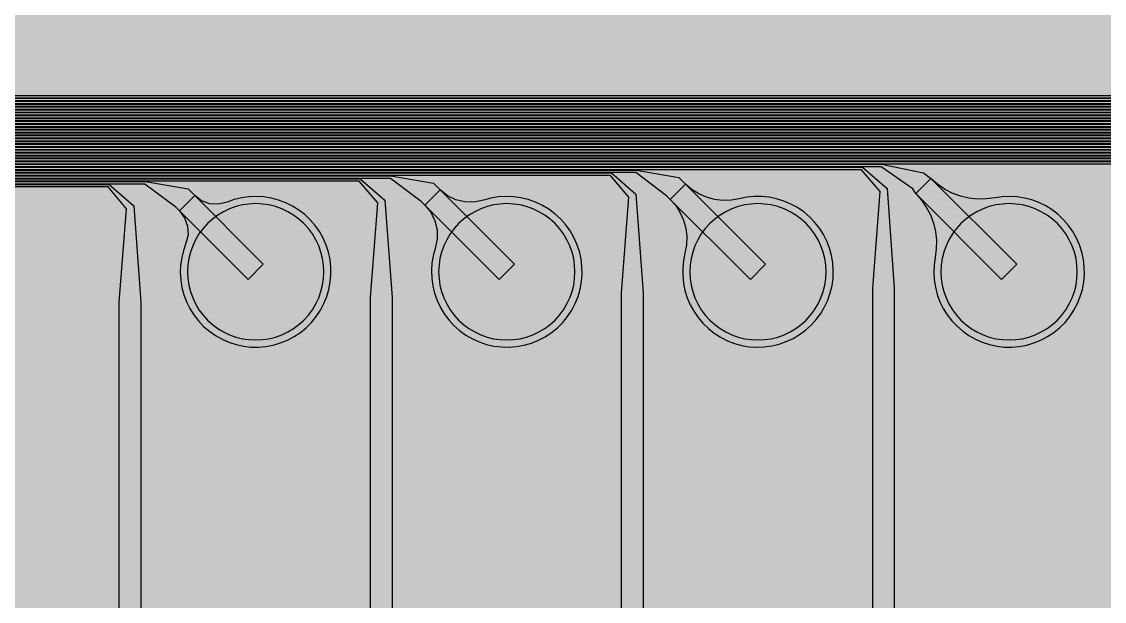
# Model space of a CAD drawing. Header units: metres. Extents: x -7231 to 10969, y -37556 to 1873.
# Drawn here: x -5395 to -3886, y -19390 to -18582 of the extents above; entities that cross this region are included whole.
import ezdxf

# ---------------------------------------------------------------- set-up
doc = ezdxf.new("R2010")
doc.units = ezdxf.units.M
for name, color, linetype in [('Metal1', 4, 'CONTINUOUS'), ('Metal2', 3, 'CONTINUOUS'), ('Polyimide', 7, 'CONTINUOUS'), ('Polyimide_Negative', 5, 'CONTINUOUS')]:
    doc.layers.add(name, color=color, linetype=linetype)

msp = doc.modelspace()

# ---------------------------------------------------------------- hatches: boundary and pattern name
at = {"layer": 'Polyimide'}
msp.add_hatch(color=7, dxfattribs=at).paths.add_polyline_path([(4065.7, -468), (4066.7, -502), (4068.5, -536), (4071.4, -570), (4075.5, -604), (4081, -638), (4088, -672), (4096.5, -706), (4106.6, -740), (4118.3, -774), (4131.6, -808), (4146.5, -842), (4162.9, -876), (4180.7, -910), (4199.8, -944), (4220.2, -978), (4241.7, -1012), (4264.2, -1046), (4287.5, -1080), (4311.5, -1114), (4336, -1148), (4360.9, -1182), (4385.9, -1216), (4410.9, -1250), (4435.7, -1284), (4460.2, -1318), (4484.2, -1352), (4507.5, -1385.9), (4530, -1419.9), (4551.5, -1453.9), (4571.9, -1487.9), (4591.1, -1521.9), (4608.9, -1555.9), (4625.3, -1589.9), (4640.1, -1623.9), (4653.4, -1657.9), (4665.1, -1691.9), (4675.2, -1725.9), (4683.7, -1759.9), (4690.7, -1793.9), (4696.2, -1827.9), (4700.3, -1861.9), (4703.2, -1895.9), (4705.1, -1929.9), (4706.1, -1963.9), (4706.4, -1997.9), (4706.5, -2031.9), (4706.5, -4793), (4710, -4838.4), (4720.2, -4882.7), (4737.1, -4925), (4760.1, -4964.2), (4788.9, -4999.5), (4822.6, -5030), (4860.5, -5055.1), (4901.8, -5074.2), (4901.8, -5074.2), (4970.7, -5105.2), (5034.7, -5145.3), (5092.8, -5193.5), (5143.8, -5249.2), (5186.9, -5311.2), (5221.2, -5378.4), (5246.2, -5449.7), (5261.4, -5523.7), (5266.5, -5599), (5261.4, -5674.3), (5246.2, -5748.3), (5221.2, -5819.6), (5186.9, -5886.8), (5143.8, -5948.8), (5092.8, -6004.5), (5034.7, -6052.7), (4970.7, -6092.8), (4901.8, -6123.8), (4860.5, -6142.9), (4822.6, -6168), (4788.9, -6198.5), (4760.1, -6233.8), (4737.1, -6273), (4720.2, -6315.3), (4710, -6359.6), (4706.5, -6405), (4706.5, -9221.5), (4710, -9266.9), (4720.2, -9311.2), (4737.1, -9353.5), (4760.1, -9392.7), (4788.9, -9428), (4822.6, -9458.5), (4860.5, -9483.6), (4901.8, -9502.7), (4970.7, -9533.7), (5034.7, -9573.8), (5092.8, -9622), (5143.8, -9677.7), (5186.9, -9739.7), (5221.2, -9806.9), (5246.2, -9878.2), (5261.4, -9952.2), (5266.5, -10027.5), (5261.4, -10102.8), (5246.2, -10176.8), (5221.2, -10248.1), (5186.9, -10315.3), (5143.8, -10377.3), (5092.8, -10433), (5034.7, -10481.2), (4970.7, -10521.3), (4901.8, -10552.3), (4860.5, -10571.4), (4822.6, -10596.5), (4788.9, -10627), (4760.1, -10662.3), (4737.1, -10701.5), (4720.2, -10743.8), (4710, -10788.1), (4706.5, -10833.5), (4706.5, -13650), (4710, -13695.4), (4720.2, -13739.7), (4737.1, -13782), (4760.1, -13821.2), (4788.9, -13856.5), (4822.6, -13887), (4860.5, -13912.1), (4901.8, -13931.2), (4970.7, -13962.2), (5034.7, -14002.2), (5092.8, -14050.5), (5143.8, -14106.2), (5186.9, -14168.2), (5221.2, -14235.4), (5246.2, -14306.7), (5261.4, -14380.7), (5266.5, -14456), (5261.4, -14531.3), (5246.2, -14605.3), (5221.2, -14676.5), (5186.9, -14743.8), (5143.8, -14805.8), (5092.8, -14861.5), (5034.7, -14909.7), (4970.7, -14949.8), (4901.8, -14980.8), (4860.5, -14999.9), (4822.6, -15025), (4788.9, -15055.5), (4760.1, -15090.8), (4737.1, -15130), (4720.2, -15172.3), (4710, -15216.6), (4706.5, -15262), (4706.5, -15456), (4720.9, -15750), (4764.1, -16041.3), (4835.7, -16326.8), (4934.9, -16604), (5060.7, -16870.2), (5212.1, -17122.7), (5387.5, -17359.2), (5585.2, -17577.3), (5803.3, -17775), (6039.8, -17950.4), (6292.3, -18101.8), (6558.4, -18227.6), (6835.6, -18326.8), (7121.2, -18398.3), (7412.4, -18441.5), (7706.5, -18456), (9969, -18456), (10047.4, -18459.8), (10125.1, -18471.4), (10201.2, -18490.4), (10275.2, -18516.9), (10346.1, -18550.5), (10413.5, -18590.8), (10476.5, -18637.6), (10534.7, -18690.3), (10587.4, -18748.5), (10634.2, -18811.5), (10674.5, -18878.9), (10708.1, -18949.8), (10734.6, -19023.8), (10753.6, -19099.9), (10765.2, -19177.6), (10769, -19256), (10769, -20895.8), (10730.2, -20951.4), (10694.6, -21009.1), (10662.2, -21068.6), (10633.2, -21129.9), (10607.6, -21192.7), (10585.5, -21256.7), (10566.9, -21322), (10552, -21388.1), (10540.8, -21455), (10533.4, -21522.3), (10529.6, -21590), (10529.6, -21657.8), (10533.4, -21725.5), (10540.8, -21792.9), (10552, -21859.7), (10566.9, -21925.9), (10585.5, -21991.1), (10607.6, -22055.2), (10633.2, -22117.9), (10662.2, -22179.2), (10694.6, -22238.7), (10730.2, -22296.4), (10769, -22352), (10769, -32454.2), (10728.7, -32510.5), (10691.7, -32568.9), (10658, -32629.3), (10627.8, -32691.6), (10601.2, -32755.4), (10578.2, -32820.7), (10558.9, -32887.1), (10543.4, -32954.5), (10531.8, -33022.7), (10524, -33091.4), (10520.1, -33160.5), (10520.1, -33229.7), (10524, -33298.8), (10531.8, -33367.5), (10543.4, -33435.7), (10558.9, -33503.1), (10578.2, -33569.5), (10601.2, -33634.8), (10627.8, -33698.6), (10658, -33760.8), (10691.7, -33821.3), (10728.7, -33879.7), (10769, -33936), (10769, -36556), (10765.2, -36634.4), (10753.6, -36712.1), (10734.6, -36788.2), (10708.1, -36862.1), (10674.5, -36933.1), (10634.2, -37000.5), (10587.4, -37063.5), (10534.7, -37121.7), (10476.5, -37174.4), (10413.5, -37221.2), (10346.1, -37261.5), (10275.2, -37295.1), (10201.2, -37321.6), (10125.1, -37340.6), (10047.4, -37352.1), (9969, -37356), (-6231, -37356), (-6309.4, -37352.1), (-6387.1, -37340.6), (-6463.2, -37321.6), (-6537.2, -37295.1), (-6608.1, -37261.5), (-6675.5, -37221.2), (-6738.5, -37174.4), (-6796.7, -37121.7), (-6849.4, -37063.5), (-6896.2, -37000.5), (-6936.5, -36933.1), (-6970.1, -36862.1), (-6996.6, -36788.2), (-7015.6, -36712.1), (-7027.2, -36634.4), (-7031, -36556), (-7031, -33936), (-6990.7, -33879.8), (-6953.7, -33821.3), (-6920, -33760.9), (-6889.8, -33698.6), (-6863.2, -33634.8), (-6840.2, -33569.5), (-6820.9, -33503.1), (-6805.4, -33435.7), (-6793.7, -33367.5), (-6785.9, -33298.8), (-6782, -33229.7), (-6782, -33160.5), (-6785.9, -33091.4), (-6793.7, -33022.7), (-6805.4, -32954.5), (-6820.9, -32887.1), (-6840.2, -32820.6), (-6863.2, -32755.4), (-6889.8, -32691.5), (-6920, -32629.3), (-6953.7, -32568.9), (-6990.7, -32510.4), (-7031, -32454.2), (-7031, -22364.8), (-6990.7, -22308.6), (-6953.7, -22250.1), (-6920, -22189.7), (-6889.8, -22127.5), (-6863.2, -22063.6), (-6840.2, -21998.4), (-6820.9, -21931.9), (-6805.4, -21864.5), (-6793.7, -21796.3), (-6785.9, -21727.6), (-6782, -21658.5), (-6782, -21589.3), (-6785.9, -21520.3), (-6793.7, -21451.5), (-6805.4, -21383.3), (-6820.9, -21315.9), (-6840.2, -21249.5), (-6863.2, -21184.2), (-6889.8, -21120.4), (-6920, -21058.1), (-6953.7, -20997.7), (-6990.7, -20939.3), (-7031, -20883), (-7031, -19256), (-7027.2, -19177.6), (-7015.6, -19099.9), (-6996.6, -19023.8), (-6970.1, -18949.8), (-6936.5, -18878.9), (-6896.2, -18811.5), (-6849.4, -18748.5), (-6796.7, -18690.3), (-6738.5, -18637.6), (-6675.5, -18590.8), (-6608.1, -18550.5), (-6537.2, -18516.9), (-6463.2, -18490.4), (-6387.1, -18471.4), (-6309.4, -18459.8), (-6231, -18456), (-3968.5, -18456), (-3674.4, -18441.5), (-3383.2, -18398.3), (-3097.6, -18326.8), (-2820.4, -18227.6), (-2554.3, -18101.8), (-2301.8, -17950.4), (-2065.3, -17775), (-1847.2, -17577.3), (-1649.5, -17359.2), (-1474.1, -17122.7), (-1322.7, -16870.2), (-1196.9, -16604), (-1097.7, -16326.8), (-1026.1, -16041.3), (-982.9, -15750), (-968.5, -15456), (-968.5, -15262), (-972, -15216.6), (-982.2, -15172.3), (-999.1, -15130), (-1022.1, -15090.8), (-1050.9, -15055.5), (-1084.6, -15025), (-1122.5, -14999.9), (-1163.8, -14980.8), (-1232.7, -14949.8), (-1296.7, -14909.7), (-1354.8, -14861.5), (-1405.8, -14805.8), (-1448.9, -14743.8), (-1483.2, -14676.5), (-1508.2, -14605.3), (-1523.4, -14531.3), (-1528.5, -14456), (-1523.4, -14380.7), (-1508.2, -14306.7), (-1483.2, -14235.4), (-1448.9, -14168.2), (-1405.8, -14106.2), (-1354.8, -14050.5), (-1296.7, -14002.2), (-1232.7, -13962.2), (-1163.8, -13931.2), (-1122.5, -13912.1), (-1084.6, -13887), (-1050.9, -13856.5), (-1022.1, -13821.2), (-999.1, -13782), (-982.2, -13739.7), (-972, -13695.4), (-968.5, -13650), (-968.5, -12309.6), (-972, -12264.3), (-982.2, -12219.9), (-999.1, -12177.7), (-1022.1, -12138.5), (-1050.9, -12103.2), (-1084.6, -12072.6), (-1122.5, -12047.5), (-1163.8, -12028.5), (-1232.7, -11997.4), (-1296.7, -11957.4), (-1354.8, -11909.1), (-1405.8, -11853.5), (-1448.9, -11791.5), (-1483.2, -11724.2), (-1508.2, -11653), (-1523.4, -11579), (-1528.5, -11503.7), (-1523.4, -11428.3), (-1508.2, -11354.4), (-1483.2, -11283.1), (-1448.9, -11215.9), (-1405.8, -11153.8), (-1354.8, -11098.2), (-1296.7, -11049.9), (-1232.7, -11009.9), (-1163.8, -10978.8), (-1122.5, -10959.8), (-1084.6, -10934.7), (-1050.9, -10904.1), (-1022.1, -10868.9), (-999.1, -10829.6), (-982.2, -10787.4), (-972, -10743), (-968.5, -10697.7), (-968.5, -9357.3), (-972, -9311.9), (-982.2, -9267.6), (-999.1, -9225.4), (-1022.1, -9186.1), (-1050.9, -9150.8), (-1084.6, -9120.3), (-1122.5, -9095.2), (-1163.8, -9076.2), (-1163.8, -9076.2), (-1232.7, -9045.1), (-1296.7, -9005.1), (-1354.8, -8956.8), (-1405.8, -8901.1), (-1448.9, -8839.1), (-1483.2, -8771.9), (-1508.2, -8700.6), (-1523.4, -8626.7), (-1528.5, -8551.3), (-1523.4, -8476), (-1508.2, -8402), (-1483.2, -8330.8), (-1448.9, -8263.5), (-1405.8, -8201.5), (-1354.8, -8145.9), (-1296.7, -8097.6), (-1232.7, -8057.6), (-1163.8, -8026.5), (-1163.8, -8026.5), (-1122.5, -8007.4), (-1084.6, -7982.4), (-1050.9, -7951.8), (-1022.1, -7916.5), (-999.1, -7877.3), (-982.2, -7835), (-972, -7790.7), (-968.5, -7745.4), (-968.5, -6405), (-972, -6359.6), (-982.2, -6315.3), (-999.1, -6273), (-1022.1, -6233.8), (-1050.9, -6198.5), (-1084.6, -6168), (-1122.5, -6142.9), (-1163.8, -6123.8), (-1163.8, -6123.8), (-1232.7, -6092.8), (-1296.7, -6052.7), (-1354.8, -6004.5), (-1405.8, -5948.8), (-1448.9, -5886.8), (-1483.2, -5819.6), (-1508.2, -5748.3), (-1523.4, -5674.3), (-1528.5, -5599), (-1523.4, -5523.7), (-1508.2, -5449.7), (-1483.2, -5378.4), (-1448.9, -5311.2), (-1405.8, -5249.2), (-1354.8, -5193.5), (-1296.7, -5145.3), (-1232.7, -5105.2), (-1163.8, -5074.2), (-1163.8, -5074.2), (-1122.5, -5055.1), (-1084.6, -5030), (-1050.9, -4999.5), (-1022.1, -4964.2), (-999.1, -4925), (-982.2, -4882.7), (-972, -4838.4), (-968.5, -4793), (-968.5, -2031.9), (-968.4, -1997.9), (-968.1, -1963.9), (-967.1, -1929.9), (-965.2, -1895.9), (-962.2, -1861.9), (-958, -1827.9), (-952.4, -1793.9), (-945.3, -1759.9), (-936.6, -1725.9), (-926.4, -1691.9), (-914.4, -1657.9), (-900.9, -1623.9), (-885.7, -1589.9), (-869.1, -1555.9), (-850.9, -1521.9), (-831.4, -1487.9), (-810.6, -1453.9), (-788.7, -1419.9), (-765.8, -1385.9), (-742.1, -1352), (-717.6, -1318), (-692.7, -1284), (-667.4, -1250), (-641.9, -1216), (-616.4, -1182), (-591.1, -1148), (-566.1, -1114), (-541.7, -1080), (-517.9, -1046), (-495, -1012), (-473.1, -978), (-452.4, -944), (-432.8, -910), (-414.7, -876), (-398, -842), (-382.9, -808), (-369.3, -774), (-357.4, -740), (-347.1, -706), (-338.4, -672), (-331.3, -638), (-325.7, -604), (-321.5, -570), (-318.6, -536), (-316.7, -502), (-315.7, -468), (-315.3, -434), (-315.2, -400), (-315.2, 401), (-315.2, 451), (-315.2, 1644), (-270.2, 1644), (-270, 1637.1), (-269.4, 1630.3), (-268.2, 1623.5), (-266.7, 1616.8), (-264.7, 1610.2), (-262.3, 1603.8), (-259.4, 1597.6), (-256.2, 1591.5), (-252.6, 1585.7), (-248.6, 1580.1), (-244.2, 1574.8), (-239.5, 1569.8), (-234.5, 1565.1), (-229.2, 1560.7), (-223.6, 1556.7), (-217.8, 1553.1), (-211.7, 1549.8), (-205.4, 1547), (-199, 1544.6), (-192.4, 1542.6), (-185.7, 1541), (-179, 1539.9), (-172.1, 1539.2), (-165.2, 1539), (-158.4, 1539.2), (-151.5, 1539.9), (-144.8, 1541), (-138.1, 1542.6), (-131.5, 1544.6), (-125.1, 1547), (-118.8, 1549.8), (-112.8, 1553.1), (-106.9, 1556.7), (-101.3, 1560.7), (-96, 1565.1), (-91, 1569.8), (-86.3, 1574.8), (-81.9, 1580.1), (-77.9, 1585.7), (-74.3, 1591.5), (-71.1, 1597.6), (-68.2, 1603.8), (-65.8, 1610.2), (-63.8, 1616.8), (-62.3, 1623.5), (-61.1, 1630.3), (-60.5, 1637.1), (-60.2, 1644), (1853, 1644), (1853, 1573), (3815.2, 1573), (3815.5, 1579.5), (3816.1, 1586.1), (3817.2, 1592.5), (3818.7, 1598.9), (3820.6, 1605.1), (3822.9, 1611.3), (3825.6, 1617.2), (3828.6, 1623), (3832.1, 1628.6), (3835.9, 1633.9), (3840.1, 1638.9), (3844.5, 1643.7), (3849.3, 1648.2), (3854.4, 1652.3), (3859.7, 1656.1), (3865.2, 1659.6), (3871, 1662.7), (3877, 1665.4), (3883.1, 1667.7), (3889.4, 1669.6), (3895.7, 1671.1), (3902.2, 1672.1), (3908.7, 1672.8), (3915.2, 1673), (3921.8, 1672.8), (3928.3, 1672.1), (3934.8, 1671.1), (3941.1, 1669.6), (3947.4, 1667.7), (3953.5, 1665.4), (3959.5, 1662.7), (3965.2, 1659.6), (3970.8, 1656.1), (3976.1, 1652.3), (3981.2, 1648.2), (3986, 1643.7), (3990.4, 1638.9), (3994.6, 1633.9), (3998.4, 1628.6), (4001.9, 1623), (4004.9, 1617.2), (4007.6, 1611.3), (4009.9, 1605.1), (4011.8, 1598.9), (4013.3, 1592.5), (4014.4, 1586.1), (4015, 1579.5), (4015.2, 1573), (4065.2, 1573), (4065.2, 451), (4065.2, 401), (4065.2, -400), (4065.3, -434), (4065.7, -468)])

# ---------------------------------------------------------------- linework, layer by layer
at = {"layer": 'Metal1'}
for points in [[(553.7, -21230.7), (-5962.2, -21230.7), (-5993.2, -21199.7), (-5993.2, -18720.3), (-5962.2, -18689.2), (-22.8, -18689.2)], [(-24.2, -18692.8), (-5960.8, -18692.8), (-5989.7, -18721.7), (-5989.7, -21198.3), (-5960.8, -21227.2), (552.3, -21227.2)], [(545.7, -21222.7), (-5954.2, -21222.7), (-5985.2, -21191.7), (-5985.2, -18728.3), (-5954.2, -18697.2), (-372.8, -18697.2)], [(-374.2, -18700.8), (-5952.8, -18700.8), (-5981.7, -18729.7), (-5981.7, -21190.3), (-5952.8, -21219.2), (544.3, -21219.2)], [(537.7, -21214.7), (-5946.2, -21214.7), (-5977.2, -21183.7), (-5977.2, -18736.3), (-5946.2, -18705.2), (-722.8, -18705.2)], [(-724.2, -18708.8), (-5944.8, -18708.8), (-5973.7, -18737.7), (-5973.7, -21182.3), (-5944.8, -21211.2), (536.3, -21211.2)], [(529.7, -21206.7), (-5938.2, -21206.7), (-5969.2, -21175.7), (-5969.2, -18744.3), (-5938.2, -18713.2), (-1072.8, -18713.2)], [(-1074.2, -18716.8), (-5936.8, -18716.8), (-5965.7, -18745.7), (-5965.7, -21174.3), (-5936.8, -21203.2), (528.3, -21203.2)], [(521.7, -21198.7), (-5930.2, -21198.7), (-5961.2, -21167.7), (-5961.2, -18752.3), (-5930.2, -18721.2), (-1422.8, -18721.2)], [(-1424.2, -18724.8), (-5928.8, -18724.8), (-5957.7, -18753.7), (-5957.7, -21166.3), (-5928.8, -21195.2), (520.3, -21195.2)], [(513.7, -21190.7), (-5922.2, -21190.7), (-5953.2, -21159.7), (-5953.2, -18760.3), (-5922.2, -18729.2), (-1772.8, -18729.2)], [(-1774.2, -18732.8), (-5920.8, -18732.8), (-5949.7, -18761.7), (-5949.7, -21158.3), (-5920.8, -21187.2), (512.3, -21187.2)], [(505.7, -21182.7), (-5914.2, -21182.7), (-5945.2, -21151.7), (-5945.2, -18768.3), (-5914.2, -18737.2), (-2122.8, -18737.2)], [(-2124.2, -18740.8), (-5912.8, -18740.8), (-5941.7, -18769.7), (-5941.7, -21150.3), (-5912.8, -21179.2), (504.3, -21179.2)], [(497.7, -21174.7), (-5906.2, -21174.7), (-5937.2, -21143.7), (-5937.2, -18776.3), (-5906.2, -18745.2), (-2472.8, -18745.2)], [(-2474.2, -18748.8), (-5904.8, -18748.8), (-5933.7, -18777.7), (-5933.7, -21142.3), (-5904.8, -21171.2), (496.3, -21171.2)], [(489.7, -21166.7), (-5898.2, -21166.7), (-5929.2, -21135.7), (-5929.2, -18784.3), (-5898.2, -18753.2), (-2822.8, -18753.2), (-2788.7, -18783), (-2778.5, -18928.3), (-2778.5, -19671), (-2808.5, -19671), (-2808.5, -18928.3), (-2798.3, -18787), (-2824.2, -18756.8), (-5896.8, -18756.8), (-5925.7, -18785.7), (-5925.7, -21134.3), (-5896.8, -21163.2), (488.3, -21163.2)], [(481.7, -21158.7), (-5890.2, -21158.7), (-5921.2, -21127.7), (-5921.2, -18792.3), (-5890.2, -18761.2), (-3172.8, -18761.2), (-3138.7, -18791), (-3128.5, -18934.7), (-3128.5, -19671), (-3158.5, -19671), (-3158.5, -18934.7), (-3148.3, -18795), (-3174.2, -18764.8), (-5888.8, -18764.8), (-5917.7, -18793.7), (-5917.7, -21126.3), (-5888.8, -21155.2), (480.3, -21155.2)], [(473.7, -21150.7), (-5882.2, -21150.7), (-5913.2, -21119.7), (-5913.2, -18800.3), (-5882.2, -18769.2), (-3522.8, -18769.2), (-3488.7, -18799), (-3478.5, -18941.1), (-3478.5, -19671), (-3508.5, -19671), (-3508.5, -18941.1), (-3498.3, -18803), (-3524.2, -18772.8), (-5880.8, -18772.8), (-5909.7, -18801.7), (-5909.7, -21118.3), (-5880.8, -21147.2), (472.3, -21147.2)], [(465.7, -21142.7), (-5874.2, -21142.7), (-5905.2, -21111.7), (-5905.2, -18808.3), (-5874.2, -18777.2), (-3872.8, -18777.2), (-3838.6, -18807), (-3828.5, -18947.5), (-3828.5, -19671), (-3858.5, -19671), (-3858.5, -18947.5), (-3848.4, -18811), (-3874.2, -18780.8), (-5872.8, -18780.8), (-5901.7, -18809.7), (-5901.7, -21110.3), (-5872.8, -21139.2), (464.3, -21139.2)], [(457.7, -21134.7), (-5866.2, -21134.7), (-5897.2, -21103.7), (-5897.2, -18816.3), (-5866.2, -18785.2), (-4222.8, -18785.2), (-4188.6, -18815), (-4178.5, -18953.9), (-4178.5, -19671), (-4208.5, -19671), (-4208.5, -18953.9), (-4198.4, -18819), (-4224.2, -18788.8), (-5864.8, -18788.8), (-5893.7, -18817.7), (-5893.7, -21102.3), (-5864.8, -21131.2), (456.3, -21131.2)], [(449.7, -21126.7), (-5858.2, -21126.7), (-5889.2, -21095.7), (-5889.2, -18824.3), (-5858.2, -18793.2), (-4572.8, -18793.2), (-4538.6, -18823), (-4528.5, -18960.3), (-4528.5, -19671), (-4558.5, -19671), (-4558.5, -18960.3), (-4548.4, -18827), (-4574.2, -18796.8), (-5856.8, -18796.8), (-5885.7, -18825.7), (-5885.7, -21094.3), (-5856.8, -21123.2), (448.3, -21123.2)], [(441.7, -21118.7), (-5850.2, -21118.7), (-5881.2, -21087.7), (-5881.2, -18832.3), (-5850.2, -18801.2), (-4922.8, -18801.2), (-4888.6, -18831), (-4878.5, -18966.7), (-4878.5, -19671), (-4908.5, -19671), (-4908.5, -18966.7), (-4898.4, -18835), (-4924.2, -18804.8), (-5848.8, -18804.8), (-5877.7, -18833.7), (-5877.7, -21086.3), (-5848.8, -21115.2), (440.3, -21115.2)], [(433.7, -21110.7), (-5842.2, -21110.7), (-5873.2, -21079.7), (-5873.2, -18840.3), (-5842.2, -18809.2), (-5272.8, -18809.2), (-5238.5, -18838.9), (-5228.5, -18973.1), (-5228.5, -19671), (-5258.5, -19671), (-5258.5, -18973.1), (-5248.5, -18843.1), (-5274.2, -18812.8), (-5840.8, -18812.8), (-5869.7, -18841.7), (-5869.7, -21078.3), (-5840.8, -21107.2), (432.3, -21107.2)]]:
    msp.add_lwpolyline(points, dxfattribs=at)
at = {"layer": 'Metal2'}
for points in [[(557.7, -21234.7), (-5966.2, -21234.7), (-5997.2, -21203.7), (-5997.2, -18716.3), (-5966.2, -18685.2), (10.8, -18685.2)], [(9.8, -18688.8), (-5964.8, -18688.8), (-5993.7, -18717.7), (-5993.7, -21202.3), (-5964.8, -21231.2), (556.3, -21231.2)], [(549.7, -21226.7), (-5958.2, -21226.7), (-5989.2, -21195.7), (-5989.2, -18724.3), (-5958.2, -18693.2), (-339.3, -18693.2)], [(-340.2, -18696.8), (-5956.8, -18696.8), (-5985.7, -18725.7), (-5985.7, -21194.3), (-5956.8, -21223.2), (548.3, -21223.2)], [(541.7, -21218.7), (-5950.2, -21218.7), (-5981.2, -21187.7), (-5981.2, -18732.3), (-5950.2, -18701.2), (-689.3, -18701.2)], [(-690.2, -18704.8), (-5948.8, -18704.8), (-5977.7, -18733.7), (-5977.7, -21186.3), (-5948.8, -21215.2), (540.3, -21215.2)], [(533.7, -21210.7), (-5942.2, -21210.7), (-5973.2, -21179.7), (-5973.2, -18740.3), (-5942.2, -18709.2), (-1039.3, -18709.2)], [(-1040.2, -18712.8), (-5940.8, -18712.8), (-5969.7, -18741.7), (-5969.7, -21178.3), (-5940.8, -21207.2), (532.3, -21207.2)], [(525.7, -21202.7), (-5934.2, -21202.7), (-5965.2, -21171.7), (-5965.2, -18748.3), (-5934.2, -18717.2), (-1389.3, -18717.2)], [(-1390.2, -18720.8), (-5932.8, -18720.8), (-5961.7, -18749.7), (-5961.7, -21170.3), (-5932.8, -21199.2), (524.3, -21199.2)], [(517.7, -21194.7), (-5926.2, -21194.7), (-5957.2, -21163.7), (-5957.2, -18756.3), (-5926.2, -18725.2), (-1739.3, -18725.2)], [(-1740.1, -18728.8), (-5924.8, -18728.8), (-5953.7, -18757.7), (-5953.7, -21162.3), (-5924.8, -21191.2), (516.3, -21191.2)], [(509.7, -21186.7), (-5918.2, -21186.7), (-5949.2, -21155.7), (-5949.2, -18764.3), (-5918.2, -18733.2), (-2089.3, -18733.2)], [(-2090.1, -18736.8), (-5916.8, -18736.8), (-5945.7, -18765.7), (-5945.7, -21154.3), (-5916.8, -21183.2), (508.3, -21183.2)], [(501.7, -21178.7), (-5910.2, -21178.7), (-5941.2, -21147.7), (-5941.2, -18772.3), (-5910.2, -18741.2), (-2439.3, -18741.2)], [(-2440.1, -18744.8), (-5908.8, -18744.8), (-5937.7, -18773.7), (-5937.7, -21146.3), (-5908.8, -21175.2), (500.3, -21175.2)], [(493.7, -21170.7), (-5902.2, -21170.7), (-5933.2, -21139.7), (-5933.2, -18780.3), (-5902.2, -18749.2), (-2789.3, -18749.2), (-2734.5, -18766.3), (-2711.4, -18788.2), (-2606.7, -18921.7), (-2630.3, -18940.3), (-2735.1, -18806.7), (-2747.9, -18782.9), (-2790.1, -18752.8), (-5900.8, -18752.8), (-5929.7, -18781.7), (-5929.7, -21138.3), (-5900.8, -21167.2), (492.3, -21167.2)], [(485.7, -21162.7), (-5894.2, -21162.7), (-5925.2, -21131.7), (-5925.2, -18788.3), (-5894.2, -18757.2), (-3170.2, -18757.2), (-3114.1, -18772.4), (-3077.9, -18800.4), (-2957.9, -18920.4), (-2979.1, -18941.6), (-3099.1, -18821.6), (-3124.5, -18788), (-3170.8, -18760.8), (-5892.8, -18760.8), (-5921.7, -18789.7), (-5921.7, -21130.3), (-5892.8, -21159.2), (484.3, -21159.2)], [(477.7, -21154.7), (-5886.2, -21154.7), (-5917.2, -21123.7), (-5917.2, -18796.3), (-5886.2, -18765.2), (-3512.2, -18765.2), (-3455.5, -18779.6), (-3427.9, -18800.4), (-3307.9, -18920.4), (-3329.1, -18941.6), (-3449.1, -18821.6), (-3467, -18796.8), (-3512.8, -18768.8), (-5884.8, -18768.8), (-5913.7, -18797.7), (-5913.7, -21122.3), (-5884.8, -21151.2), (476.3, -21151.2)], [(469.7, -21146.7), (-5878.2, -21146.7), (-5909.2, -21115.7), (-5909.2, -18804.3), (-5878.2, -18773.2), (-3854.2, -18773.2), (-3796.8, -18786.6), (-3777.9, -18800.4), (-3657.9, -18920.4), (-3679.1, -18941.6), (-3799.1, -18821.6), (-3809.7, -18805.9), (-3854.8, -18776.8), (-5876.8, -18776.8), (-5905.7, -18805.7), (-5905.7, -21114.3), (-5876.8, -21143.2), (468.3, -21143.2)], [(461.7, -21138.7), (-5870.2, -21138.7), (-5901.2, -21107.7), (-5901.2, -18812.3), (-5870.2, -18781.2), (-4196.2, -18781.2), (-4137.9, -18793.2), (-4127.9, -18800.4), (-4007.9, -18920.4), (-4029.1, -18941.6), (-4149.1, -18821.6), (-4152.7, -18815.3), (-4196.8, -18784.8), (-5868.8, -18784.8), (-5897.7, -18813.7), (-5897.7, -21106.3), (-5868.8, -21135.2), (460.3, -21135.2)], [(453.7, -21130.7), (-5862.2, -21130.7), (-5893.2, -21099.7), (-5893.2, -18820.3), (-5862.2, -18789.2), (-4538.2, -18789.2), (-4478.8, -18799.5), (-4357.9, -18920.4), (-4379.1, -18941.6), (-4495.8, -18824.9), (-4538.8, -18792.8), (-5860.8, -18792.8), (-5889.7, -18821.7), (-5889.7, -21098.3), (-5860.8, -21127.2), (452.3, -21127.2)], [(445.7, -21122.7), (-5854.2, -21122.7), (-5885.2, -21091.7), (-5885.2, -18828.3), (-5854.2, -18797.2), (-4880.2, -18797.2), (-4820.8, -18807.5), (-4707.9, -18920.4), (-4729.1, -18941.6), (-4837.8, -18832.9), (-4880.8, -18800.8), (-5852.8, -18800.8), (-5881.7, -18829.7), (-5881.7, -21090.3), (-5852.8, -21119.2), (444.3, -21119.2)], [(437.7, -21114.7), (-5846.2, -21114.7), (-5877.2, -21083.7), (-5877.2, -18836.3), (-5846.2, -18805.2), (-5222.2, -18805.2), (-5162.8, -18815.5), (-5057.9, -18920.4), (-5079.1, -18941.6), (-5179.8, -18840.9), (-5222.8, -18808.8), (-5844.8, -18808.8), (-5873.7, -18837.7), (-5873.7, -21082.3), (-5844.8, -21111.2), (436.3, -21111.2)]]:
    msp.add_lwpolyline(points, dxfattribs=at)
for points in [[(-4490.7, -18830), (-4483.2, -18838.8), (-4477, -18848.6), (-4472.3, -18859.2), (-4469.2, -18870.4), (-4467.8, -18881.9), (-4468.2, -18893.5), (-4470.2, -18904.9), (-4472.3, -18915.3), (-4473.4, -18925.7), (-4473.4, -18936.2), (-4472.3, -18946.7), (-4470.2, -18957), (-4467.1, -18967.1), (-4463, -18976.8), (-4457.9, -18986), (-4452, -18994.7), (-4445.2, -19002.7), (-4437.6, -19010), (-4429.4, -19016.6), (-4420.5, -19022.2), (-4411.1, -19027), (-4401.3, -19030.7), (-4391.1, -19033.5), (-4380.8, -19035.3), (-4370.3, -19036), (-4359.7, -19035.6), (-4349.3, -19034.2), (-4339.1, -19031.8), (-4329.1, -19028.3), (-4319.6, -19023.9), (-4310.5, -19018.5), (-4302.1, -19012.3), (-4294.3, -19005.2), (-4287.2, -18997.4), (-4281, -18989), (-4275.6, -18979.9), (-4271.2, -18970.4), (-4267.7, -18960.4), (-4265.3, -18950.2), (-4263.9, -18939.8), (-4263.5, -18929.2), (-4264.2, -18918.7), (-4266, -18908.4), (-4268.8, -18898.2), (-4272.5, -18888.4), (-4277.3, -18879), (-4282.9, -18870.1), (-4289.5, -18861.9), (-4296.8, -18854.3), (-4304.8, -18847.5), (-4313.5, -18841.6), (-4322.7, -18836.5), (-4332.4, -18832.4), (-4342.5, -18829.3), (-4352.8, -18827.2), (-4363.3, -18826.1), (-4373.8, -18826.1), (-4384.2, -18827.2), (-4394.6, -18829.3), (-4406, -18831.3), (-4417.6, -18831.7), (-4429.1, -18830.3), (-4440.3, -18827.2), (-4450.9, -18822.5), (-4460.7, -18816.3), (-4469.5, -18808.8), (-4490.7, -18830)], [(-4148.7, -18822), (-4140.7, -18831), (-4133.9, -18841), (-4128.3, -18851.7), (-4124.1, -18863.1), (-4121.2, -18874.8), (-4119.9, -18886.8), (-4120, -18898.9), (-4121.6, -18910.9), (-4123.1, -18921.3), (-4123.5, -18931.8), (-4122.9, -18942.3), (-4121.2, -18952.6), (-4118.6, -18962.8), (-4114.9, -18972.6), (-4110.3, -18982), (-4104.7, -18990.9), (-4098.3, -18999.2), (-4091.1, -19006.8), (-4083.2, -19013.7), (-4074.6, -19019.7), (-4065.5, -19024.9), (-4055.9, -19029.1), (-4045.9, -19032.4), (-4035.6, -19034.6), (-4025.2, -19035.8), (-4014.7, -19035.9), (-4004.3, -19035), (-3994, -19033.1), (-3983.9, -19030.1), (-3974.2, -19026.2), (-3964.9, -19021.3), (-3956.2, -19015.5), (-3948.1, -19008.9), (-3940.6, -19001.4), (-3934, -18993.3), (-3928.2, -18984.6), (-3923.3, -18975.3), (-3919.4, -18965.6), (-3916.4, -18955.5), (-3914.5, -18945.2), (-3913.6, -18934.8), (-3913.7, -18924.3), (-3914.9, -18913.9), (-3917.1, -18903.6), (-3920.4, -18893.6), (-3924.6, -18884), (-3929.8, -18874.9), (-3935.8, -18866.3), (-3942.7, -18858.4), (-3950.3, -18851.2), (-3958.6, -18844.8), (-3967.5, -18839.2), (-3976.9, -18834.6), (-3986.7, -18830.9), (-3996.9, -18828.3), (-4007.2, -18826.6), (-4017.7, -18826), (-4028.2, -18826.4), (-4038.6, -18827.9), (-4050.6, -18829.5), (-4062.7, -18829.6), (-4074.7, -18828.3), (-4086.4, -18825.4), (-4097.8, -18821.2), (-4108.5, -18815.6), (-4118.5, -18808.8), (-4127.5, -18800.8), (-4148.7, -18822)], [(-5174.7, -18846), (-5167.5, -18855.7), (-5163.4, -18867.2), (-5162.7, -18879.4), (-5165.7, -18891.2), (-5169.1, -18901.1), (-5171.6, -18911.2), (-5173.1, -18921.6), (-5173.5, -18932.1), (-5172.9, -18942.6), (-5171.2, -18952.9), (-5168.5, -18963), (-5164.8, -18972.8), (-5160.2, -18982.2), (-5154.6, -18991.1), (-5148.2, -18999.4), (-5141, -19007), (-5133, -19013.8), (-5124.5, -19019.8), (-5115.3, -19025), (-5105.7, -19029.2), (-5095.8, -19032.4), (-5085.5, -19034.6), (-5075.1, -19035.8), (-5064.6, -19035.9), (-5054.2, -19035), (-5043.9, -19033.1), (-5033.9, -19030.1), (-5024.2, -19026.2), (-5014.9, -19021.3), (-5006.2, -19015.5), (-4998.1, -19008.9), (-4990.6, -19001.4), (-4984, -18993.3), (-4978.2, -18984.6), (-4973.3, -18975.3), (-4969.4, -18965.6), (-4966.4, -18955.6), (-4964.5, -18945.3), (-4963.6, -18934.9), (-4963.7, -18924.4), (-4964.9, -18914), (-4967.1, -18903.7), (-4970.3, -18893.8), (-4974.5, -18884.2), (-4979.7, -18875), (-4985.7, -18866.5), (-4992.5, -18858.5), (-5000.1, -18851.3), (-5008.4, -18844.9), (-5017.3, -18839.3), (-5026.7, -18834.7), (-5036.5, -18831), (-5046.6, -18828.3), (-5056.9, -18826.6), (-5067.4, -18826), (-5077.9, -18826.4), (-5088.3, -18827.9), (-5098.4, -18830.4), (-5108.3, -18833.8), (-5120.1, -18836.8), (-5132.3, -18836.1), (-5143.8, -18832), (-5153.5, -18824.8), (-5174.7, -18846)], [(-4832.7, -18838), (-4824.6, -18848.1), (-4818.9, -18859.9), (-4815.8, -18872.6), (-4815.6, -18885.6), (-4818.3, -18898.4), (-4821.1, -18908.6), (-4822.8, -18919), (-4823.5, -18929.6), (-4823.1, -18940.2), (-4821.6, -18950.6), (-4819.1, -18960.9), (-4815.6, -18970.9), (-4811.1, -18980.5), (-4805.7, -18989.6), (-4799.3, -18998), (-4792.2, -19005.8), (-4784.3, -19012.9), (-4775.7, -19019.1), (-4766.5, -19024.4), (-4756.9, -19028.7), (-4746.8, -19032.1), (-4736.5, -19034.4), (-4726, -19035.7), (-4715.4, -19036), (-4704.9, -19035.1), (-4694.5, -19033.2), (-4684.3, -19030.3), (-4674.5, -19026.3), (-4665.1, -19021.4), (-4656.3, -19015.6), (-4648.1, -19008.9), (-4640.6, -19001.4), (-4633.9, -18993.2), (-4628.1, -18984.4), (-4623.2, -18975), (-4619.2, -18965.2), (-4616.3, -18955), (-4614.4, -18944.6), (-4613.5, -18934.1), (-4613.8, -18923.5), (-4615.1, -18913), (-4617.4, -18902.7), (-4620.8, -18892.6), (-4625.1, -18883), (-4630.4, -18873.8), (-4636.6, -18865.2), (-4643.7, -18857.3), (-4651.5, -18850.2), (-4659.9, -18843.8), (-4669, -18838.4), (-4678.6, -18833.9), (-4688.6, -18830.4), (-4698.9, -18827.9), (-4709.3, -18826.4), (-4719.9, -18826), (-4730.5, -18826.7), (-4740.9, -18828.4), (-4751.1, -18831.2), (-4763.9, -18833.9), (-4776.9, -18833.7), (-4789.6, -18830.6), (-4801.4, -18824.9), (-4811.5, -18816.8), (-4832.7, -18838)]]:
    msp.add_lwpolyline(points, close=True, dxfattribs=at)
at = {"layer": 'Polyimide_Negative'}
for points in [[(-4973.5, -18931), (-4974, -18921.7), (-4975.3, -18912.5), (-4977.6, -18903.4), (-4980.7, -18894.6), (-4984.7, -18886.2), (-4989.5, -18878.2), (-4995.1, -18870.7), (-5001.3, -18863.8), (-5008.2, -18857.6), (-5015.7, -18852), (-5023.7, -18847.2), (-5032.1, -18843.2), (-5040.9, -18840.1), (-5050, -18837.8), (-5059.2, -18836.5), (-5068.5, -18836), (-5077.8, -18836.5), (-5087, -18837.8), (-5096.1, -18840.1), (-5104.9, -18843.2), (-5113.3, -18847.2), (-5121.3, -18852), (-5128.8, -18857.6), (-5135.7, -18863.8), (-5141.9, -18870.7), (-5147.5, -18878.2), (-5152.3, -18886.2), (-5156.3, -18894.6), (-5159.4, -18903.4), (-5161.7, -18912.5), (-5163, -18921.7), (-5163.5, -18931), (-5163, -18940.3), (-5161.7, -18949.5), (-5159.4, -18958.6), (-5156.3, -18967.4), (-5152.3, -18975.8), (-5147.5, -18983.8), (-5141.9, -18991.3), (-5135.7, -18998.2), (-5128.8, -19004.4), (-5121.3, -19010), (-5113.3, -19014.8), (-5104.9, -19018.8), (-5096.1, -19021.9), (-5087, -19024.2), (-5077.8, -19025.5), (-5068.5, -19026), (-5059.2, -19025.5), (-5050, -19024.2), (-5040.9, -19021.9), (-5032.1, -19018.8), (-5023.7, -19014.8), (-5015.7, -19010), (-5008.2, -19004.4), (-5001.3, -18998.2), (-4995.1, -18991.3), (-4989.5, -18983.8), (-4984.7, -18975.8), (-4980.7, -18967.4), (-4977.6, -18958.6), (-4975.3, -18949.5), (-4974, -18940.3), (-4973.5, -18931)], [(-4623.5, -18931), (-4624, -18921.7), (-4625.3, -18912.5), (-4627.6, -18903.4), (-4630.7, -18894.6), (-4634.7, -18886.2), (-4639.5, -18878.2), (-4645.1, -18870.7), (-4651.3, -18863.8), (-4658.2, -18857.6), (-4665.7, -18852), (-4673.7, -18847.2), (-4682.1, -18843.2), (-4690.9, -18840.1), (-4700, -18837.8), (-4709.2, -18836.5), (-4718.5, -18836), (-4727.8, -18836.5), (-4737, -18837.8), (-4746.1, -18840.1), (-4754.9, -18843.2), (-4763.3, -18847.2), (-4771.3, -18852), (-4778.8, -18857.6), (-4785.7, -18863.8), (-4791.9, -18870.7), (-4797.5, -18878.2), (-4802.3, -18886.2), (-4806.3, -18894.6), (-4809.4, -18903.4), (-4811.7, -18912.5), (-4813, -18921.7), (-4813.5, -18931), (-4813, -18940.3), (-4811.7, -18949.5), (-4809.4, -18958.6), (-4806.3, -18967.4), (-4802.3, -18975.8), (-4797.5, -18983.8), (-4791.9, -18991.3), (-4785.7, -18998.2), (-4778.8, -19004.4), (-4771.3, -19010), (-4763.3, -19014.8), (-4754.9, -19018.8), (-4746.1, -19021.9), (-4737, -19024.2), (-4727.8, -19025.5), (-4718.5, -19026), (-4709.2, -19025.5), (-4700, -19024.2), (-4690.9, -19021.9), (-4682.1, -19018.8), (-4673.7, -19014.8), (-4665.7, -19010), (-4658.2, -19004.4), (-4651.3, -18998.2), (-4645.1, -18991.3), (-4639.5, -18983.8), (-4634.7, -18975.8), (-4630.7, -18967.4), (-4627.6, -18958.6), (-4625.3, -18949.5), (-4624, -18940.3), (-4623.5, -18931)], [(-4273.5, -18931), (-4274, -18921.7), (-4275.3, -18912.5), (-4277.6, -18903.4), (-4280.7, -18894.6), (-4284.7, -18886.2), (-4289.5, -18878.2), (-4295.1, -18870.7), (-4301.3, -18863.8), (-4308.2, -18857.6), (-4315.7, -18852), (-4323.7, -18847.2), (-4332.1, -18843.2), (-4340.9, -18840.1), (-4350, -18837.8), (-4359.2, -18836.5), (-4368.5, -18836), (-4377.8, -18836.5), (-4387, -18837.8), (-4396.1, -18840.1), (-4404.9, -18843.2), (-4413.3, -18847.2), (-4421.3, -18852), (-4428.8, -18857.6), (-4435.7, -18863.8), (-4441.9, -18870.7), (-4447.5, -18878.2), (-4452.3, -18886.2), (-4456.3, -18894.6), (-4459.4, -18903.4), (-4461.7, -18912.5), (-4463, -18921.7), (-4463.5, -18931), (-4463, -18940.3), (-4461.7, -18949.5), (-4459.4, -18958.6), (-4456.3, -18967.4), (-4452.3, -18975.8), (-4447.5, -18983.8), (-4441.9, -18991.3), (-4435.7, -18998.2), (-4428.8, -19004.4), (-4421.3, -19010), (-4413.3, -19014.8), (-4404.9, -19018.8), (-4396.1, -19021.9), (-4387, -19024.2), (-4377.8, -19025.5), (-4368.5, -19026), (-4359.2, -19025.5), (-4350, -19024.2), (-4340.9, -19021.9), (-4332.1, -19018.8), (-4323.7, -19014.8), (-4315.7, -19010), (-4308.2, -19004.4), (-4301.3, -18998.2), (-4295.1, -18991.3), (-4289.5, -18983.8), (-4284.7, -18975.8), (-4280.7, -18967.4), (-4277.6, -18958.6), (-4275.3, -18949.5), (-4274, -18940.3), (-4273.5, -18931)], [(-3923.5, -18931), (-3924, -18921.7), (-3925.3, -18912.5), (-3927.6, -18903.4), (-3930.7, -18894.6), (-3934.7, -18886.2), (-3939.5, -18878.2), (-3945.1, -18870.7), (-3951.3, -18863.8), (-3958.2, -18857.6), (-3965.7, -18852), (-3973.7, -18847.2), (-3982.1, -18843.2), (-3990.9, -18840.1), (-4000, -18837.8), (-4009.2, -18836.5), (-4018.5, -18836), (-4027.8, -18836.5), (-4037, -18837.8), (-4046.1, -18840.1), (-4054.9, -18843.2), (-4063.3, -18847.2), (-4071.3, -18852), (-4078.8, -18857.6), (-4085.7, -18863.8), (-4091.9, -18870.7), (-4097.5, -18878.2), (-4102.3, -18886.2), (-4106.3, -18894.6), (-4109.4, -18903.4), (-4111.7, -18912.5), (-4113, -18921.7), (-4113.5, -18931), (-4113, -18940.3), (-4111.7, -18949.5), (-4109.4, -18958.6), (-4106.3, -18967.4), (-4102.3, -18975.8), (-4097.5, -18983.8), (-4091.9, -18991.3), (-4085.7, -18998.2), (-4078.8, -19004.4), (-4071.3, -19010), (-4063.3, -19014.8), (-4054.9, -19018.8), (-4046.1, -19021.9), (-4037, -19024.2), (-4027.8, -19025.5), (-4018.5, -19026), (-4009.2, -19025.5), (-4000, -19024.2), (-3990.9, -19021.9), (-3982.1, -19018.8), (-3973.7, -19014.8), (-3965.7, -19010), (-3958.2, -19004.4), (-3951.3, -18998.2), (-3945.1, -18991.3), (-3939.5, -18983.8), (-3934.7, -18975.8), (-3930.7, -18967.4), (-3927.6, -18958.6), (-3925.3, -18949.5), (-3924, -18940.3), (-3923.5, -18931)]]:
    msp.add_lwpolyline(points, close=True, dxfattribs=at)

doc.saveas('drawing.dxf')
